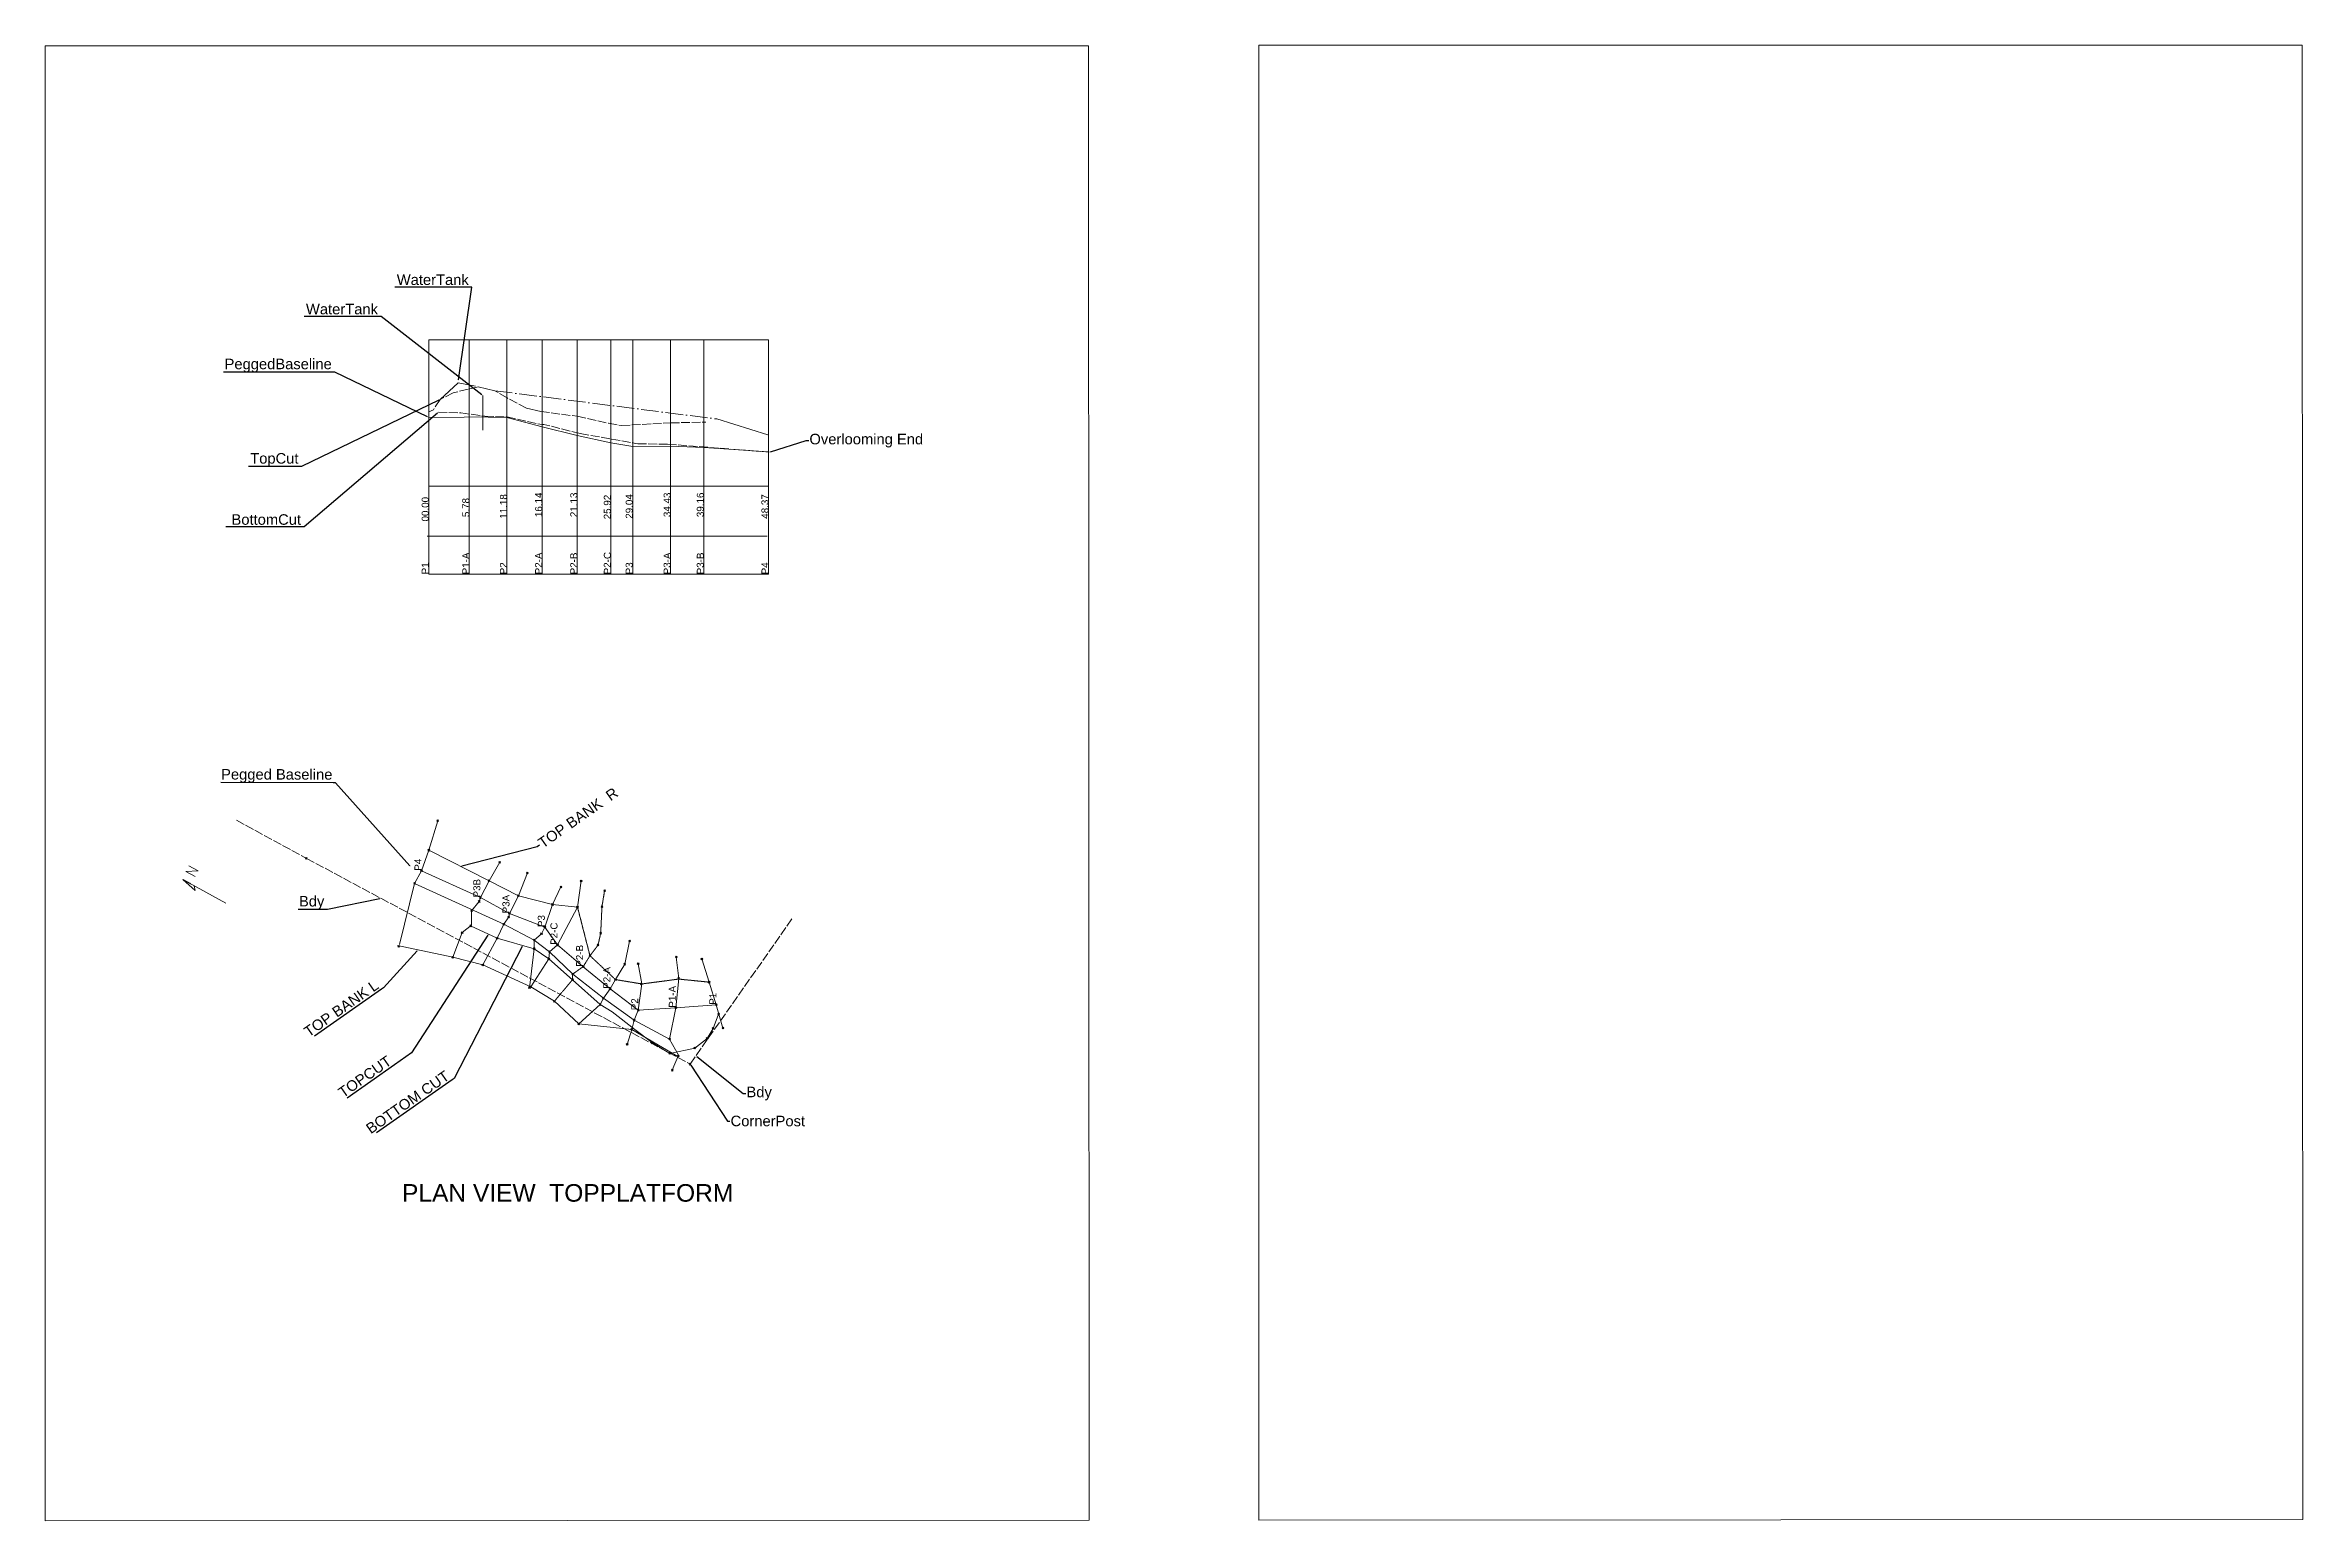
# Model space of a CAD drawing. Extents: x -31393 to 8567538, y -116403 to 8517995.
# Drawn here: x -5354 to 123200, y -116403 to -32319 of the extents above; entities that cross this region are included whole.
import ezdxf
from ezdxf import colors
from ezdxf.entities.mleader import LeaderData, LeaderLine
from ezdxf.math import Vec2, Vec3

# ---------------------------------------------------------------- set-up
doc = ezdxf.new("R2010")
doc.units = 0
doc.header["$MEASUREMENT"] = 0
doc.header["$PDMODE"] = 35
doc.header["$PDSIZE"] = 50
for name, pattern in [('ACAD_ISO02W100', [15, 12, -3]), ('DASHDOT2', [0.7, 0.5, -0.1, 0, -0.1]), ('DASHED', [0.6, 0.5, -0.1]), ('DASHED2', [0.3, 0.25, -0.05])]:
    doc.linetypes.add(name, pattern=pattern)
doc.layers.get('0').update_dxf_attribs({"linetype": 'CONTINUOUS'})
doc.layers.add('Boundary', color=7, linetype='CONTINUOUS')
doc.layers.add('VIEWPORTS', color=7, linetype='CONTINUOUS')
doc.styles.add('Annotative', font='txt.shx', dxfattribs={"height": 200})
doc.styles.add('MtXpl_arial_ttf_shx', font='arial.ttf.shx')
doc.styles.get("Standard").update_dxf_attribs({"font": 'arial.ttf', "height": 200})

msp = doc.modelspace()

# ---------------------------------------------------------------- linework, layer by layer
at = {"color": 7, "linetype": 'Continuous', "lineweight": 0}
for p, q in [((16486.1, -49111.34852), (16487.1474, -62471.87912)), ((16486.1, -49111.34852), (35832.76609, -49111.34852)), ((18796.53546, -49111.34852), (18796.53546, -62471.87912)), ((20940.94585, -49111.34852), (20940.94585, -62471.87912)), ((22942.76246, -49111.34852), (22942.76246, -62471.87912)), ((24938.42816, -49111.34852), (24945.06554, -62471.87912)), ((26856.49803, -49111.34852), (26856.49803, -62471.87912)), ((28100.52375, -49111.34852), (28100.52375, -62471.87912)), ((30260.52745, -49111.34852), (30260.52745, -62471.87912)), ((32149.5653, -49111.34852), (32149.5653, -62471.87912)), ((35832.76609, -49111.34852), (35832.76609, -62471.87912)), ((18169.56447, -51552.60602), (17134.1, -52512.60602)), ((20253.7, -52008.60602), (19310.58, -51792.60602)), ((22860.78089, -53192.60602), (22054.9, -53008.60602)), ((32894.1, -53620.60602), (35801.87324, -54520.38822)), ((16488.77925, -57441.67492), (35835.44533, -57441.67492)), ((16405.62928, -60288.14854), (35752.29536, -60288.14854))]:
    msp.add_line(p, q, dxfattribs=at)
at = {"color": 7, "linetype": 'DASHED2', "lineweight": 0, "ltscale": 2000}
for p, q in [((20948.9, -52420.60602), (20253.7, -52008.60602)), ((22054.9, -53008.60602), (20948.9, -52420.60602))]:
    msp.add_line(p, q, dxfattribs=at)
at = {"color": 7, "linetype": 'Continuous', "lineweight": 0, "ltscale": 1000}
for p, q in [((16487.1474, -62471.87912), (35832.76609, -62471.87912)), ((19924.92702, -79928.23604, -3776), (16492.78324, -78185.66637, -4072)), ((21594.62865, -80785.59971, -3732), (19924.92702, -79928.23604, -3776)), ((23536.92614, -81286.07195, -3768), (21594.62865, -80785.59971, -3732)), ((24958.47576, -81433.35635, -3876), (23536.92614, -81286.07195, -3768))]:
    msp.add_line(p, q, dxfattribs=at)
for points in [[(-5354.10474, -32369.08751), (54045.89526, -32369.08751), (54093.54383, -116369.07399), (-5354.10474, -116402.79537)], [(63752.31842, -32319.35851), (123152.31842, -32319.35851), (123199.967, -116319.34499), (63752.31842, -116353.06637)]]:
    msp.add_lwpolyline(points, close=True, dxfattribs=at)
at = {"color": 7, "linetype": 'DASHED2', "lineweight": 0, "ltscale": 2000}
for points in [[(19310.58, -51792.60602), (17881.7, -52124.60602), (17134.1, -52512.60602), (16754.1, -53092.60602), (16486.1, -53217.80602)], [(17038.42805, -53237.91321), (18318.1, -53268.60602), (19684.9, -53464.60602)], [(19684.9, -53464.60602), (20948.84963, -53500.60602), (22928.31866, -53940.60602)], [(22860.78089, -53192.60602), (24938.42816, -53468.60602), (26718.42589, -53856.60602), (27448.28, -53992.60602), (30260.5, -53840.60602), (32261.49404, -53800.60602)], [(25118.25894, -54456.60602), (23045.5314, -53928.60602), (22928.50865, -53942.23709)], [(25118.25894, -54456.60602), (28389.90103, -55028.60602), (30091.71211, -55055.98485), (35876.37627, -55508.60602)]]:
    msp.add_lwpolyline(points, dxfattribs=at)
at = {"color": 7, "linetype": 'DASHDOT2', "lineweight": 0, "ltscale": 2000}
msp.add_lwpolyline([(18169.56447, -51552.60602), (19310.58, -51792.60602), (20253.7, -52008.60602), (32894.1, -53620.60602)], dxfattribs=at)
at = {"color": 7, "linetype": 'Continuous', "lineweight": 0}
msp.add_lwpolyline([(16486.1, -53528.60602), (18496.15226, -53508.60602), (18796.53546, -53500.60602), (20940.94585, -53544.60602), (22942.76246, -54064.60602), (24938.42816, -54568.60602), (26856.49803, -54984.60602), (28100.52375, -55192.60602), (30260.52745, -55168.60602), (32149.5653, -55244.60602), (35832.76609, -55500.60602)], dxfattribs=at)
at = {"color": 7, "linetype": 'Continuous', "lineweight": 0, "elevation": -31564}
for points in [[(14831.23928, -83568.32943), (15679.35823, -80078.5213), (16073.48277, -79358.20342), (16492.78324, -78185.66637), (17000.4982, -76511.74836)], [(32861.15299, -86994.29984), (30556.8384, -87162.36602), (28408.94982, -87300.3187), (26820.35127, -86087.0168), (25279.055, -84827.23039), (23818.04559, -83584.47398), (23818.04559, -83584.47398), (23097.97801, -82570.02699), (21084.86364, -81787.09242), (19426.29772, -80882.86729), (16073.48277, -79358.20342)], [(17855.10798, -84287.79119), (18392.34926, -82886.18219), (18916.53701, -82465.42245), (18925.3498, -81638.91701), (19357.18313, -81111.93316), (19426.29772, -80882.86729), (19924.92702, -79928.23604), (20529.06174, -78880.19919)], [(19569.65147, -84727.99638), (20383.7781, -83205.76189), (20757.24823, -82407.12801), (21039.66792, -81994.52758), (21084.86364, -81787.09242), (21594.62865, -80785.59971), (22105.3395, -79485.57878)], [(30201.51467, -88949.31903), (28182.79286, -87872.44474), (26432.10275, -86627.43062), (24685.00051, -85248.06202), (23372.10504, -83979.72709), (22499.04815, -83311.67045), (20757.24823, -82407.12801), (15679.35823, -80078.5213)], [(22223.79753, -86028.93325), (22490.26152, -83801.24455), (22499.04815, -83311.67045), (22910.25752, -82950.50172), (23097.97801, -82570.02699), (23536.92614, -81286.07195), (24015.56001, -80281.96159)], [(22291.29512, -85971.90628), (23321.36278, -84381.48476), (23372.10504, -83979.72709), (23818.04559, -83584.47398), (24958.47576, -81433.35635), (25167.35736, -79939.37895)], [(26246.01754, -86982.3451), (24673.57186, -85573.46236), (23323.65704, -84384.7614), (22490.26152, -83801.24455), (20383.7781, -83205.76189), (18871.71521, -82496.82337)], [(25030.7435, -88092.06444), (26246.01754, -86982.3451), (26432.10275, -86627.43062), (26825.92217, -86087.99919), (27122.41863, -85562.99838), (27644.97898, -84684.38887), (27925.64767, -83369.65046)], [(30677.53862, -89935.58717), (28043.91686, -88399.39204), (25030.7435, -88092.06444), (23639.52594, -86795.55771), (22291.29512, -85971.90628), (19569.65147, -84727.99638), (17855.10798, -84287.79119), (14708.50449, -83628.74538)], [(27787.11223, -89253.06374), (28043.91686, -88399.39204), (28182.79286, -87872.44474), (28408.94982, -87300.3187), (28625.35927, -85810.30484), (28410.13873, -84661.35491)], [(30354.11302, -90722.44557), (30707.57336, -89862.516), (30201.51467, -88949.31903), (30556.8384, -87162.36602), (30724.08168, -85497.33819), (30585.31589, -84280.95993)], [(33238.82067, -88321.73614), (32999.83351, -87527.11099), (32861.15299, -86994.29984), (32453.34265, -85707.50121), (32037.00817, -84387.60667)]]:
    msp.add_lwpolyline(points, dxfattribs=at)
at = {"color": 7, "linetype": 'Continuous', "lineweight": 0}
msp.add_polyline3d([(26246.01754, -86982.3451, -1640), (26934.88088, -87408.25977, -1456), (28220.54429, -88407.56232, -868), (29225.67358, -89173.58262, -456), (30209.15389, -89769.20539, -240), (31630.31919, -89462.63535, -572), (32339.05005, -88912.67846, -960), (32677.81335, -88343.43385, -1220), (32985.41507, -87527.44048, -1692)], dxfattribs=at)
for p in [(17000.4982, -76511.74836, -5340), (16492.78324, -78185.66637, -4072), (16073.48277, -79358.20342, -3948), (20529.06174, -78880.19919, -4628), (22105.3395, -79485.57878, -4640), (15679.35823, -80078.5213, -3956), (19426.29772, -80882.86729, -3692), (19924.92702, -79928.23604, -3776), (21594.62865, -80785.59971, -3732), (24015.56001, -80281.96159, -4592), (25167.35736, -79939.37895, -4844), (26500.48029, -80490.39188, -4632), (18925.3498, -81638.91701, -3716), (19357.18313, -81111.93316, -3708), (21039.66792, -81994.52758, -3564), (21084.86364, -81787.09242, -3616), (23536.92614, -81286.07195, -3768), (24958.47576, -81433.35635, -3876), (26351.49361, -81400.41329, -4044), (18392.34926, -82886.18219, -2248), (18871.71521, -82496.82337, -2480), (20383.7781, -83205.76189, -2288), (20757.24823, -82407.12801, -3580), (22499.04815, -83311.67045, -3476), (22910.25752, -82950.50172, -3556), (23097.97801, -82570.02699, -3640), (23817.39269, -83604.46332, -3404), (23818.04559, -83584.47398, -3432), (26127.62596, -83598.27663, -3288), (26279.59024, -82915.67363, -3908), (27925.64767, -83369.65046, -3516), (14774.71778, -83661.29922, -1964), (17855.10798, -84287.79119, -1368), (19569.65147, -84727.99638, -1264), (22490.26152, -83801.24455, -2440), (23321.36278, -84381.48476, -2304), (23323.65704, -84384.7614, -2308), (23372.10504, -83979.72709, -3300), (25279.055, -84827.23039, -3016), (25667.62082, -84203.58257, -3028), (27644.97898, -84684.38887, -2752), (28410.13873, -84661.35491, -2688), (30585.31589, -84280.95993, -2144), (32037.00817, -84387.60667, -2760), (22223.79753, -86028.93325, -1064), (22291.29512, -85971.90628, -1088), (24673.57186, -85573.46236, -1916), (24685.00051, -85248.06202, -2904), (26820.35127, -86087.0168, -2556), (26825.92217, -86087.99919, -2512), (27122.41863, -85562.99838, -2376), (28588.54762, -85815.79429, -2072), (30724.08168, -85497.33819, -2044), (32453.34265, -85707.50121, -2156), (32453.34265, -85707.50121, -2156), (23639.52594, -86795.55771, -972), (26246.01754, -86982.3451, -1640), (26432.10275, -86627.43062, -2388), (28417.35044, -87307.80083, -1992), (30556.8384, -87162.36602, -1948), (32861.15299, -86994.29984, -1976), (25030.7435, -88092.06444, -612), (28043.91686, -88399.39204, -876), (28182.79286, -87872.44474, -1948), (32677.81335, -88343.43385, -1220), (32999.83351, -87527.11099, -1668), (33238.82067, -88321.73614, -1252), (27787.11223, -89253.06374, -396), (29225.67358, -89173.58262, -456), (30201.51467, -88949.31903, -1808), (30209.15389, -89769.20539, -240), (30698.41677, -89910.05224, -236), (31630.31919, -89462.63535, -572), (32339.05005, -88912.67846, -960), (30354.11302, -90722.44557, 172)]:
    msp.add_point(p, dxfattribs=at)
at = {"layer": 'Boundary', "color": 7, "linetype": 'DASHED', "lineweight": 0, "ltscale": 1000, "elevation": -31564}
msp.add_lwpolyline([(5533.70748, -76483.43683), (9523.01323, -78655.43148), (31370.73642, -90374.40733), (37218.17249, -82038.68738)], dxfattribs=at)
at = {"layer": 'Boundary', "color": 7, "linetype": 'Continuous', "lineweight": 0}
for p in [(9518.09705, -78649.10763, -31564), (9523.01323, -78655.43148, -31564), (31369.75404, -90379.97823, -31564)]:
    msp.add_point(p, dxfattribs=at)
at = {"layer": 'VIEWPORTS', "color": 7, "linetype": 'ACAD_ISO02W100', "lineweight": 0}
for p, q in [((-5354.10474, -32369.08751), (54045.89526, -32369.08751)), ((19570.60823, -52291.52088), (19570.60823, -54266.90086)), ((2488.13919, -79861.89005), (2940.15087, -80108.9512)), ((2940.15087, -80108.9512), (2488.13919, -79861.89005))]:
    msp.add_line(p, q, dxfattribs=at)
at = {"layer": 'VIEWPORTS', "color": 7, "lineweight": 0}
for p, q in [((2488.13919, -79861.89005), (3188.20513, -80482.61458)), ((3188.20513, -80482.61458), (3135.9496, -80215.97113))]:
    msp.add_line(p, q, dxfattribs=at)
msp.add_lwpolyline([(2488.13919, -79861.89005), (4936.97589, -81200.37849)], dxfattribs=at)
at = {"layer": 'VIEWPORTS', "color": 7, "linetype": 'ACAD_ISO02W100', "lineweight": 0}
for points, elevation in [([(23639.52594, -86795.55771), (24673.57186, -85573.46236), (24685.00051, -85248.06202), (25279.055, -84827.23039), (25667.62082, -84203.58257), (26127.62596, -83598.27663), (26279.59024, -82915.67363), (26351.49361, -81400.41329), (26500.48029, -80490.39188)], -972), ([(27122.41863, -85562.99838), (25667.62082, -84203.58257), (24958.47576, -81433.35635)], -1956), ([(32453.34265, -85707.50121), (30720.45526, -85533.44179), (28625.35927, -85810.30484), (27122.41863, -85562.99838)], -2156)]:
    msp.add_lwpolyline(points, dxfattribs=dict(at, elevation=elevation))

# ---------------------------------------------------------------- texts
at = {"color": 7, "linetype": 'ACAD_ISO02W100', "lineweight": 0}
for s, p in [('P2-A             16.14', (22942.76246, -62471.87912)), ('P2-B             21.13', (24945.06554, -62471.87912)), ('P3-A             34.43', (30260.52745, -62471.87912)), ('P3-B             39.16', (32149.5653, -62471.87912)), ('P1               00.00', (16487.1474, -62471.87912)), ('P1-A             5.78', (18796.53546, -62471.87912)), ('P2                11.18', (20940.94585, -62471.87912)), ('P2-C            25.92', (26856.49803, -62471.87912)), ('P3                29.04', (28100.52375, -62471.87912)), ('P4                48.37', (35832.76609, -62471.87912))]:
    msp.add_text(s, height=400, rotation=90, dxfattribs=at).set_placement(p)
at = {"color": 7, "linetype": 'Continuous', "lineweight": 0, "ltscale": 1000, "style": 'Annotative'}
msp.add_text('N', height=600, rotation=61.3398071665, dxfattribs=at).set_placement((3129.91664, -79778.01114))
at = {"color": 7, "linetype": 'Continuous', "lineweight": 0}
for s, p in [('P4', (16073.48277, -79358.20342, -3948)), ('P3B', (19426.29772, -80882.86729, -3692)), ('P3A', (21084.86364, -81787.09242, -3616)), ('P3', (23097.97801, -82570.02699, -3640)), ('P2-C', (23818.04559, -83584.47398, -3432)), ('P2-B', (25279.055, -84827.23039, -31564)), ('P2-A', (26825.92217, -86087.99919, -31564)), ('P1-A', (30556.8384, -87162.36602, -31564)), ('P2', (28417.35044, -87307.80083, -1992)), ('P1', (32861.15299, -86994.29984, -31564))]:
    msp.add_text(s, height=400, rotation=90, dxfattribs=at).set_placement(p)
at = {"color": 7, "linetype": 'Continuous', "lineweight": 0, "insert": (14967.91683, -97215.43811, -31564), "char_height": 1000, "attachment_point": 1}
msp.add_mtext_dynamic_manual_height_columns('PLAN VIEW  TOPPLATFORM', width=24026.4472963, gutter_width=400, heights=[80], dxfattribs=at)

# ---------------------------------------------------------------- leaders
at = {"color": 7, "linetype": 'Continuous', "lineweight": 0, "ltscale": 1000}
ml = msp.add_multileader_mtext('Standard', dxfattribs=at)
ml.set_content('WaterTank', color=7, style='MtXpl_arial_ttf_shx')
ml.set_leader_properties()
ml.build(insert=Vec2(0, 0))
ml.multileader.update_dxf_attribs({"text_right_attachment_type": 6, "dogleg_length": 72, "arrow_head_size": 72})
ctx = ml.context
ctx.base_point, ctx.char_height, ctx.arrow_head_size, ctx.landing_gap_size, ctx.plane_origin = Vec3(14691.68923, -45691.1356), 600, 72, 36, Vec3(20967.2771, -49046.77246)
ctx.right_attachment, ctx.text_align_type = 6, 2
notes = []
notes.append((ctx, [(0, (1, 1, 0), (18946.84339, -46106.22428), (-1, 0), 144, [(0, [(18166.5326, -51460.26903)], 0, [])])]))
ctx.mtext.insert, ctx.mtext.alignment, ctx.mtext.flow_direction = Vec3(18766.84339, -45386.22428), 3, 5
ml = msp.add_multileader_mtext('Standard', dxfattribs=at)
ml.set_content('WaterTank', color=7, style='MtXpl_arial_ttf_shx')
ml.set_leader_properties()
ml.build(insert=Vec2(0, 0))
ml.multileader.update_dxf_attribs({"text_right_attachment_type": 6, "dogleg_length": 72, "arrow_head_size": 72})
ctx = ml.context
ctx.base_point, ctx.char_height, ctx.arrow_head_size, ctx.landing_gap_size, ctx.plane_origin = Vec3(9519.52514, -47363.63463), 600, 72, 36, Vec3(15795.11301, -50719.27149)
ctx.right_attachment, ctx.text_align_type = 6, 2
notes.append((ctx, [(0, (1, 1, 0), (13774.6793, -47778.72331), (-1, 0), 144, [(0, [(19570.60823, -52291.52088)], 0, [])])]))
ctx.mtext.insert, ctx.mtext.alignment, ctx.mtext.flow_direction = Vec3(13594.6793, -47058.72331), 3, 5
ml = msp.add_multileader_mtext('Standard', dxfattribs=at)
ml.set_content('PeggedBaseline', color=7, style='MtXpl_arial_ttf_shx')
ml.set_leader_properties()
ml.build(insert=Vec2(0, 0))
ml.multileader.update_dxf_attribs({"text_right_attachment_type": 6, "dogleg_length": 72, "arrow_head_size": 72})
ctx = ml.context
ctx.base_point, ctx.char_height, ctx.arrow_head_size, ctx.landing_gap_size, ctx.plane_origin = Vec3(4882.42141, -50572.04306), 600, 72, 36, Vec3(15683.98659, -52972.7848)
ctx.right_attachment, ctx.text_align_type = 6, 2
notes.append((ctx, [(0, (1, 1, 0), (11147.12537, -50959.01442), (-1, 0), 144, [(0, [(16486.1, -53528.60602)], 0, [])])]))
ctx.mtext.insert, ctx.mtext.alignment, ctx.mtext.flow_direction = Vec3(10967.12537, -50185.07171), 3, 5
ml = msp.add_multileader_mtext('Standard', dxfattribs=at)
ml.set_content('TopCut', color=7, style='MtXpl_arial_ttf_shx')
ml.set_leader_properties()
ml.build(insert=Vec2(0, 0))
ml.multileader.update_dxf_attribs({"text_right_attachment_type": 6, "dogleg_length": 72, "arrow_head_size": 72})
ctx = ml.context
ctx.base_point, ctx.char_height, ctx.arrow_head_size, ctx.landing_gap_size, ctx.plane_origin = Vec3(6353.70784, -55946.80429), 600, 72, 36, Vec3(15223.82561, -58182.44869)
ctx.right_attachment, ctx.text_align_type = 6, 2
notes.append((ctx, [(0, (1, 1, 0), (9250.47182, -56330.09215), (-1, 0), 144, [(0, [(17134.1, -52512.60602)], 0, [])])]))
ctx.mtext.insert, ctx.mtext.alignment, ctx.mtext.flow_direction = Vec3(9070.47182, -55563.51643), 3, 5
ml = msp.add_multileader_mtext('Standard', dxfattribs=at)
ml.set_content('BottomCut', color=7, style='MtXpl_arial_ttf_shx')
ml.set_leader_properties()
ml.build(insert=Vec2(0, 0))
ml.multileader.update_dxf_attribs({"text_right_attachment_type": 6, "dogleg_length": 72, "arrow_head_size": 72})
ctx = ml.context
ctx.base_point, ctx.char_height, ctx.arrow_head_size, ctx.landing_gap_size, ctx.plane_origin = Vec3(5220.05689, -59354.24525), 600, 72, 36, Vec3(15345.9693, -55026.07328)
ctx.right_attachment, ctx.text_align_type = 6, 2
notes.append((ctx, [(0, (1, 1, 0), (9395.81132, -59769.12929), (-1, 0), 144, [(0, [(17038.42805, -53237.91321)], 0, [])])]))
ctx.mtext.insert, ctx.mtext.alignment, ctx.mtext.flow_direction = Vec3(9215.81132, -59049.12929), 3, 5
ml = msp.add_multileader_mtext('Standard', dxfattribs=at)
ml.set_content('Overlooming End', color=7, style='MtXpl_arial_ttf_shx')
ml.set_leader_properties()
ml.build(insert=Vec2(0, 0))
ml.multileader.update_dxf_attribs({"text_right_attachment_type": 6, "dogleg_length": 72, "arrow_head_size": 72})
ctx = ml.context
ctx.base_point, ctx.char_height, ctx.arrow_head_size, ctx.landing_gap_size, ctx.plane_origin = Vec3(38127.73861, -54852.26488), 600, 72, 36, Vec3(46700.62899, -50128.50664)
ctx.right_attachment = 6
notes.append((ctx, [(1, (1, 1, 0), (37983.73861, -54852.26488), (1, 0), 144, [(0, [(35876.37627, -55508.60602)], 0, [])])]))
ctx.mtext.insert, ctx.mtext.flow_direction = Vec3(38163.73861, -54465.29353), 5
ml = msp.add_multileader_mtext('Standard', dxfattribs=at)
ml.set_content('Pegged Baseline', color=7, style='MtXpl_arial_ttf_shx')
ml.set_leader_properties()
ml.build(insert=Vec2(0, 0))
ml.multileader.update_dxf_attribs({"text_right_attachment_type": 6, "dogleg_length": 0.36, "arrow_head_size": 72})
ctx = ml.context
ctx.base_point, ctx.char_height, ctx.arrow_head_size, ctx.landing_gap_size, ctx.plane_origin, ctx.plane_x_axis, ctx.plane_y_axis = Vec3(4684.57244, -73949.85942, -31564), 600, 72, 36, Vec3(13931.57234, -73692.32299, -31564), Vec3(0.9999989873, -0.0014231584), Vec3(0.0014231584, 0.9999989873)
ctx.right_attachment, ctx.text_align_type = 6, 2
notes.append((ctx, [(0, (1, 1, 0), (11181.59768, -74346.07747, -31564), (-0.9999989873, 0.0014231584), 144, [(0, [(15463.7595, -79127.10982, -31564)], 0, [])])]))
ctx.mtext.insert, ctx.mtext.text_direction, ctx.mtext.rotation, ctx.mtext.alignment, ctx.mtext.flow_direction = Vec3(11002.6993, -73571.87938, -31564), Vec3(0.9999989873, -0.0014231584), 6.2817621483, 3, 5
ml = msp.add_multileader_mtext('Standard', dxfattribs=at)
ml.set_content('TOP BANK  R', color=7, style='MtXpl_arial_ttf_shx')
ml.set_leader_properties()
ml.build(insert=Vec2(0, 0))
ml.multileader.update_dxf_attribs({"text_right_attachment_type": 6, "dogleg_length": 72, "arrow_head_size": 72})
ctx = ml.context
ctx.base_point, ctx.char_height, ctx.arrow_head_size, ctx.landing_gap_size, ctx.plane_origin, ctx.plane_x_axis, ctx.plane_y_axis = Vec3(22786.57422, -77887.83516, -31564), 600, 72, 36, Vec3(24226.26501, -69494.08131, -31564), Vec3(0.8191603711, 0.5735645443), Vec3(-0.5735645443, 0.8191603711)
ctx.right_attachment = 6
notes.append((ctx, [(1, (1, 1, 0), (22668.61512, -77970.42846, -31564), (0.8191603711, 0.5735645443), 144, [(0, [(18304.85679, -79105.69322, -31564)], 0, [])])]))
ctx.mtext.insert, ctx.mtext.text_direction, ctx.mtext.rotation, ctx.mtext.flow_direction = Vec3(22641.06029, -77617.24793, -31564), Vec3(0.8191603711, 0.5735645443), 0.6108507208, 5
ml = msp.add_multileader_mtext('Standard', dxfattribs=at)
ml.set_content('Bdy', color=7, style='MtXpl_arial_ttf_shx')
ml.set_leader_properties()
ml.build(insert=Vec2(0, 0))
ml.multileader.update_dxf_attribs({"text_right_attachment_type": 6, "dogleg_length": 72, "arrow_head_size": 72})
ctx = ml.context
ctx.base_point, ctx.char_height, ctx.arrow_head_size, ctx.landing_gap_size, ctx.plane_origin, ctx.plane_x_axis, ctx.plane_y_axis = Vec3(9047.36046, -81184.11327, -31564), 600, 72, 36, Vec3(13778.4959, -80938.04456, -31564), Vec3(0.9999989873, -0.0014231584), Vec3(0.0014231584, 0.9999989873)
ctx.right_attachment, ctx.text_align_type = 6, 2
notes.append((ctx, [(0, (1, 1, 0), (10721.8786, -81574.69595, -31564), (-0.9999989873, 0.0014231584), 144, [(0, [(13778.4959, -80938.04456, -31564)], 0, [])])]))
ctx.mtext.insert, ctx.mtext.text_direction, ctx.mtext.rotation, ctx.mtext.alignment, ctx.mtext.flow_direction = Vec3(10542.98372, -80798.0422, -31564), Vec3(0.9999989873, -0.0014231584), 6.2817621483, 3, 5
ml = msp.add_multileader_mtext('Standard', dxfattribs=at)
ml.set_content('TOPCUT', color=7, style='MtXpl_arial_ttf_shx')
ml.set_leader_properties()
ml.build(insert=Vec2(0, 0))
ml.multileader.update_dxf_attribs({"text_right_attachment_type": 6, "dogleg_length": 72, "arrow_head_size": 72})
ctx = ml.context
ctx.base_point, ctx.char_height, ctx.arrow_head_size, ctx.landing_gap_size, ctx.plane_origin, ctx.plane_x_axis, ctx.plane_y_axis = Vec3(11432.83745, -92088.70193, -31564), 600, 72, 36, Vec3(19888.46048, -82973.52965, -31564), Vec3(0.8191603711, 0.5735645443), Vec3(-0.5735645443, 0.8191603711)
ctx.right_attachment, ctx.text_align_type = 6, 2
notes.append((ctx, [(0, (1, 1, 0), (15505.32658, -89743.42738, -31564), (-0.8191603711, -0.5735645443), 1188.86061, [(0, [(19888.46048, -82973.52965, -31564)], 0, [])])]))
ctx.mtext.insert, ctx.mtext.text_direction, ctx.mtext.rotation, ctx.mtext.width, ctx.mtext.defined_height, ctx.mtext.alignment, ctx.mtext.flow_direction = Vec3(14089.00283, -89856.16853, -31564), Vec3(0.8191603711, 0.5735645443), 0.6108507208, 3292.0599773, 1461.06254, 3, 5
ml = msp.add_multileader_mtext('Standard', dxfattribs=at)
ml.set_content('TOP BANK L', color=7, style='MtXpl_arial_ttf_shx')
ml.set_leader_properties()
ml.build(insert=Vec2(0, 0))
ml.multileader.update_dxf_attribs({"text_right_attachment_type": 6, "dogleg_length": 72, "arrow_head_size": 72})
ctx = ml.context
ctx.base_point, ctx.char_height, ctx.arrow_head_size, ctx.landing_gap_size, ctx.plane_origin, ctx.plane_x_axis, ctx.plane_y_axis = Vec3(9561.25375, -88565.7301, -31564), 600, 72, 36, Vec3(15869.42887, -83871.89719, -31564), Vec3(0.8191603711, 0.5735645443), Vec3(-0.5735645443, 0.8191603711)
ctx.right_attachment, ctx.text_align_type = 6, 2
notes.append((ctx, [(0, (1, 1, 0), (13913.48916, -86024.83096, -31564), (-0.8191603711, -0.5735645443), 144, [(0, [(15869.42887, -83871.89719, -31564)], 0, [])])]))
ctx.mtext.insert, ctx.mtext.text_direction, ctx.mtext.rotation, ctx.mtext.alignment, ctx.mtext.flow_direction = Vec3(13353.07382, -85538.27711, -31564), Vec3(0.8191603711, 0.5735645443), 0.6108507208, 3, 5
ml = msp.add_multileader_mtext('Standard', dxfattribs=at)
ml.set_content('BOTTOM CUT', color=7, style='MtXpl_arial_ttf_shx')
ml.set_leader_properties()
ml.build(insert=Vec2(0, 0))
ml.multileader.update_dxf_attribs({"text_right_attachment_type": 6, "dogleg_length": 72, "arrow_head_size": 72})
ctx = ml.context
ctx.base_point, ctx.char_height, ctx.arrow_head_size, ctx.landing_gap_size, ctx.plane_origin, ctx.plane_x_axis, ctx.plane_y_axis = Vec3(12953.61891, -94183.1395, -31564), 600, 72, 36, Vec3(20426.7595, -87153.2281, -31564), Vec3(0.8191603711, 0.5735645443), Vec3(-0.5735645443, 0.8191603711)
ctx.right_attachment, ctx.text_align_type = 6, 2
notes.append((ctx, [(0, (1, 1, 0), (17942.06698, -91196.52341, -31564), (-0.8191603711, -0.5735645443), 144, [(0, [(21848.75826, -83619.89773, -31564)], 0, [])])]))
ctx.mtext.insert, ctx.mtext.text_direction, ctx.mtext.rotation, ctx.mtext.alignment, ctx.mtext.flow_direction = Vec3(17381.65164, -90709.96956, -31564), Vec3(0.8191603711, 0.5735645443), 0.6108507208, 3, 5
ml = msp.add_multileader_mtext('Standard', dxfattribs=at)
ml.set_content('Bdy', color=7, style='MtXpl_arial_ttf_shx')
ml.set_leader_properties()
ml.build(insert=Vec2(0, 0))
ml.multileader.update_dxf_attribs({"text_right_attachment_type": 6, "dogleg_length": 72, "arrow_head_size": 72})
ctx = ml.context
ctx.base_point, ctx.char_height, ctx.arrow_head_size, ctx.landing_gap_size, ctx.plane_origin, ctx.plane_x_axis, ctx.plane_y_axis = Vec3(34543.25184, -92052.02773, -31564), 600, 72, 36, Vec3(39702.88226, -86722.91118, -31564), Vec3(0.9999989873, -0.0014231584), Vec3(0.0014231584, 0.9999989873)
ctx.right_attachment = 6
notes.append((ctx, [(1, (1, 1, 0), (34399.25199, -92051.8228, -31564), (0.9999989873, -0.0014231584), 144, [(0, [(31700.84549, -89903.82557, -31564)], 0, [])])]))
ctx.mtext.insert, ctx.mtext.text_direction, ctx.mtext.rotation, ctx.mtext.flow_direction = Vec3(34579.80427, -91663.88018, -31564), Vec3(0.9999989873, -0.0014231584), 6.2817621483, 5
ml = msp.add_multileader_mtext('Standard', dxfattribs=at)
ml.set_content('CornerPost', color=7, style='MtXpl_arial_ttf_shx')
ml.set_leader_properties()
ml.build(insert=Vec2(0, 0))
ml.multileader.update_dxf_attribs({"text_right_attachment_type": 6, "dogleg_length": 72, "arrow_head_size": 72})
ctx = ml.context
ctx.base_point, ctx.char_height, ctx.arrow_head_size, ctx.landing_gap_size, ctx.plane_origin, ctx.plane_x_axis, ctx.plane_y_axis = Vec3(33638.88875, -93621.21032, -31564), 600, 72, 36, Vec3(39465.80758, -87621.70327, -31564), Vec3(0.9999989873, -0.0014231584), Vec3(0.0014231584, 0.9999989873)
ctx.right_attachment = 6
notes.append((ctx, [(1, (1, 1, 0), (33494.88889, -93621.00539, -31564), (0.9999989873, -0.0014231584), 144, [(0, [(31369.75404, -90379.97823, -31564)], 0, [])])]))
ctx.mtext.insert, ctx.mtext.text_direction, ctx.mtext.rotation, ctx.mtext.flow_direction = Vec3(33675.32294, -93316.14591, -31564), Vec3(0.9999989873, -0.0014231584), 6.2817621483, 5
for ctx, leaders in notes:
    for number, flags, end, landing, length, lines in leaders:
        leader = LeaderData()
        leader.index, (leader.has_last_leader_line, leader.has_dogleg_vector, leader.attachment_direction) = number, flags
        leader.last_leader_point, leader.dogleg_vector, leader.dogleg_length = Vec3(end), Vec3(landing), length
        for number, points, colour, breaks in lines:
            line = LeaderLine()
            line.index, line.vertices, line.color, line.breaks = number, Vec3.list(points), colors.encode_raw_color(colour), breaks
            leader.lines.append(line)
        ctx.leaders.append(leader)

doc.saveas('drawing.dxf')
